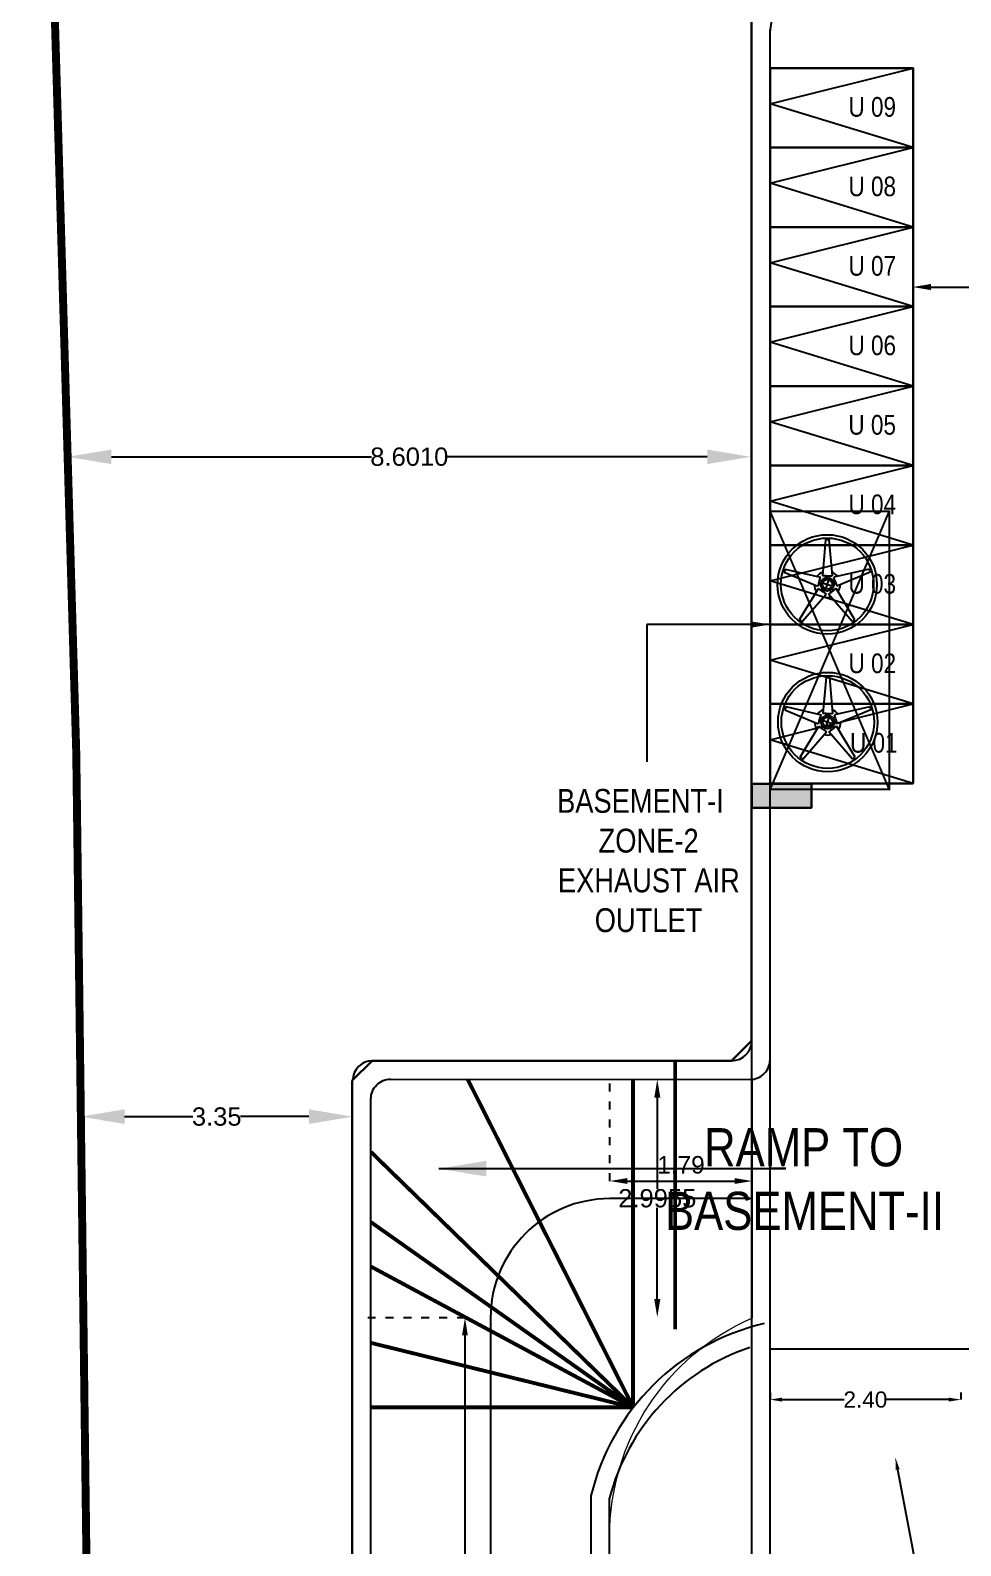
# Model space of a CAD drawing. Header units: metres. Extents: x -38 to 401, y 28 to 287.
# Drawn here: x 137.78 to 149.49, y 200.73 to 219.79 of the extents above; entities that cross this region are included whole.
import ezdxf

# ---------------------------------------------------------------- set-up
doc = ezdxf.new("R2010")
doc.units = ezdxf.units.M
doc.linetypes.add('DOT2', pattern=[0.125, 0, -0.125])
for name, color, linetype in [('BLK_1_BASEMENT_-1_BLDG_FOOTPRINT', 1, 'Continuous'), ('BLK_1_FLR_-1_BLT_UP_AREA', 1, 'Continuous'), ('BLK_1_FLR_-1_BLT_UP_AREA_DEDUCT', 1, 'Continuous'), ('DIST_EXIT', 7, 'Continuous'), ('TWO_WHEELER_PARKING', 4, 'Continuous'), ('UHATCH', 8, 'Continuous')]:
    doc.layers.add(name, color=color, linetype=linetype)
for name, color, linetype, lineweight in [('BLK_1_FLR_-1_ EXIT_WIDTH_ DOOR', 7, 'Continuous', 30), ('BLK_1_FLR_-1_VEHICLE_RAMP_1', 1, 'Continuous', 0), ('UCOLUMN', 6, 'Continuous', 30)]:
    doc.layers.add(name, color=color, linetype=linetype, lineweight=lineweight)
doc.styles.get("Standard").update_dxf_attribs({"font": 'arial.ttf'})
doc.dimstyles.new('ISO-25', dxfattribs={"dimtxt": 2.5, "dimasz": 2.5, "dimexe": 1.25, "dimexo": 0.625, "dimtad": 1, "dimtxsty": 'Standard', "dimcen": 2.5, "dimadec": 0, "dimazin": 0, "dimtfac": 1, "dimtmove": 0, "dimatfit": 3, "dimfxl": 0, "dimarcsym": 0})
doc.dimstyles.get("Standard").update_dxf_attribs({"dimtxt": 0.18, "dimasz": 0.18, "dimexe": 0.18, "dimexo": 0.0625, "dimgap": 0.09, "dimtad": 0, "dimtih": 1, "dimtoh": 1, "dimdec": 4, "dimzin": 0, "dimdsep": 46, "dimtxsty": 'Standard', "dimcen": 0.09, "dimadec": 0, "dimazin": 0, "dimtfac": 1, "dimtdec": 4, "dimtofl": 0, "dimtmove": 0, "dimatfit": 3, "dimfxl": 0, "dimtolj": 1, "dimtzin": 0, "dimarcsym": 0})
doc.dimstyles.new('STANDARD$0', dxfattribs={"dimtxt": 7, "dimasz": 3, "dimexe": 3, "dimexo": 1, "dimgap": 1.5, "dimtad": 1, "dimdec": 1, "dimzin": 1, "dimdsep": 46, "dimlunit": 4, "dimtxsty": 'Standard', "dimblk": 'OBLIQUE', "dimcen": 0.09375, "dimdle": 1, "dimclrd": 8, "dimclre": 8, "dimclrt": 7, "dimadec": 1, "dimazin": 0, "dimtfac": 1, "dimtdec": 1, "dimtix": 1, "dimtmove": 2, "dimatfit": 3, "dimldrblk": 'ARCHTICK', "dimfxl": 0, "dimfrac": 2, "dimtolj": 1, "dimtzin": 0, "dimarcsym": 0})

# ---------------------------------------------------------------- blocks, each defined once
blk = doc.blocks.new('*D230')
at = {"color": 0, "lineweight": -2}
for p, q in [((150.225, 207.15), (150.225, 205.373)), ((150.225, 203.36), (150.225, 205.138))]:
    blk.add_line(p, q, dxfattribs=at)
at = {"color": 0}
for points in [[(150.187, 207.15), (150.264, 207.15), (150.225, 207.38)], [(150.187, 203.36), (150.264, 203.36), (150.225, 203.13)]]:
    blk.add_solid(points, dxfattribs=at)
at = {"layer": 'Defpoints', "color": 0}
for p in [(149.219, 207.38), (149.219, 203.13), (150.225, 203.13)]:
    blk.add_point(p, dxfattribs=at)
at = {"color": 0, "lineweight": 25, "insert": (150.225, 205.255), "char_height": 0.23, "attachment_point": 5}
blk.add_mtext('\\A1;4.25', dxfattribs=at)
blk = doc.blocks.new('*D232')
at = {"color": 0, "lineweight": -2}
for p, q in [((149.12, 216.56), (149.829, 216.56)), ((151.14, 216.56), (150.431, 216.56))]:
    blk.add_line(p, q, dxfattribs=at)
at = {"color": 0}
for points in [[(149.12, 216.599), (149.12, 216.522), (148.89, 216.56)], [(151.14, 216.599), (151.14, 216.522), (151.37, 216.56)]]:
    blk.add_solid(points, dxfattribs=at)
at = {"layer": 'Defpoints', "color": 0}
for p in [(148.89, 216.565), (151.37, 216.565), (151.37, 216.56)]:
    blk.add_point(p, dxfattribs=at)
at = {"color": 0, "lineweight": 25, "insert": (150.13, 216.56), "char_height": 0.23, "attachment_point": 5}
blk.add_mtext('\\A1;2.48', dxfattribs=at)
blk = doc.blocks.new('1250 DIA TUBE AXIAL FAN')
for p, q in [((-20, 563), (-59, 107)), ((20, 563), (-20, 563)), ((20, 563), (21, 563)), ((21, 563), (60, 107)), ((-535, 174), (-529, 194)), ((-529, 194), (-83, 90)), ((529, 193), (83, 90)), ((536, 174), (529, 193)), ((-535, 174), (-542, 155)), ((-542, 155), (-120, -23)), ((-107, 15), (-120, -23)), ((-107, 15), (-96, 51)), ((-92, 10), (-107, 15)), ((-96, 51), (-83, 90)), ((-80, 46), (-96, 51)), ((-73, 17), (-84, 11)), ((-69, 30), (-75, 41)), ((-60, 15), (-66, 17)), ((-57, 23), (-63, 25)), ((-60, 15), (-57, 23)), ((-19, 107), (-59, 107)), ((-19, 91), (-19, 107)), ((-19, 107), (19, 107)), ((-7, 75), (-16, 84)), ((-4, 61), (-4, 68)), ((-4, 61), (4, 61)), ((4, 61), (4, 68)), ((7, 75), (16, 84)), ((19, 91), (19, 107)), ((19, 107), (60, 107)), ((57, 23), (63, 25)), ((57, 23), (60, 15)), ((60, 15), (66, 17)), ((69, 30), (75, 41)), ((73, 16), (84, 11)), ((80, 46), (96, 51)), ((96, 51), (83, 90)), ((92, 10), (107, 15)), ((96, 51), (107, 15)), ((107, 15), (120, -24)), ((542, 154), (120, -24)), ((536, 174), (542, 154)), ((-348, -443), (-111, -52)), ((-315, -467), (-15, -121)), ((-78, -76), (-111, -52)), ((-68, -62), (-78, -76)), ((-48, -97), (-78, -76)), ((-50, -56), (-62, -58)), ((-38, -84), (-48, -97)), ((-48, -97), (-15, -121)), ((-39, -47), (-43, -53)), ((-33, -52), (-39, -47)), ((-38, -65), (-37, -77)), ((-33, -52), (-37, -57)), ((48, -97), (15, -122)), ((314, -468), (15, -122)), ((39, -47), (33, -52)), ((33, -52), (37, -57)), ((38, -65), (36, -77)), ((38, -84), (48, -97)), ((39, -47), (43, -53)), ((78, -76), (48, -97)), ((50, -57), (62, -58)), ((68, -62), (78, -76)), ((78, -76), (111, -52)), ((347, -444), (111, -52)), ((-331, -455), (-348, -443)), ((-331, -455), (-315, -467)), ((331, -456), (314, -468)), ((331, -456), (347, -444))]:
    blk.add_line(p, q)
at = {"ltscale": 0.0001}
for p, q in [((-61, 0), (61, 0)), ((0, 61), (0, -61))]:
    blk.add_line(p, q, dxfattribs=at)
for radius in [625, 583, 84.3, 61.4]:
    blk.add_circle((0, 0), radius, dxfattribs=at)
for centre, major_axis, start_param, end_param in [((0, 0), (26, 162), 0.50271, 1.068087), ((-89, 20), (1.54, 9.7), 2.984513, 3.769911), ((-83, 36), (-9.7, 1.54), 3.769911, 4.555309), ((-69, 8), (-9.7, 1.54), 4.555309, 5.340708), ((-60, 34), (1.54, 9.7), 2.199115, 2.984513), ((-9, 91), (-9.7, 1.54), 0.15708, 0.942478), ((-14, 68), (1.54, 9.7), 4.869469, 5.654867), ((14, 68), (-9.7, 1.54), -0.628319, 0.15708), ((9, 91), (-9.7, 1.54), 2.513274, 3.298672), ((0, 0), (-162, 26), 3.958461, 4.523839), ((60, 34), (1.54, 9.7), 3.612832, 4.39823), ((69, 8), (-9.7, 1.54), 4.39823, 5.183628), ((83, 36), (1.54, 9.7), 0.471239, 1.256637), ((89, 20), (-9.7, 1.54), 1.256637, 2.042035), ((0, 0), (26, 162), 1.759347, 2.324724), ((-60, -68), (-9.7, 1.54), -1.256637, -0.471239), ((-51, -47), (-9.7, 1.54), 1.884956, 2.670354), ((0, 0), (-162, 26), 1.445187, 2.010565), ((-29, -63), (1.54, 9.7), 1.099557, 1.884956), ((-46, -78), (1.54, 9.7), 4.24115, 5.026548), ((46, -78), (-9.7, 1.54), 0, 0.785398), ((29, -63), (-9.7, 1.54), 3.141593, 3.926991), ((51, -47), (-9.7, 1.54), 0.785398, 1.570796), ((60, -68), (-9.7, 1.54), 3.926991, 4.712389), ((0, 0), (-162, 26), 2.701824, 3.267202)]:
    blk.add_ellipse(centre, major_axis=major_axis, ratio=1, start_param=start_param, end_param=end_param)
blk = doc.blocks.new('300 x 750')
at = {"layer": 'UHATCH', "linetype": 'Continuous'}
h = blk.add_hatch(color=256, dxfattribs=at)
h.dxf.hatch_style = 1
h.paths.add_polyline_path([(750, 0), (750, 300), (0, 300), (0, 0)])
at = {"layer": 'UCOLUMN', "linetype": 'Continuous'}
blk.add_lwpolyline([(0, 300), (0, 0), (750, 0), (750, 300)], close=True, dxfattribs=at)
blk = doc.blocks.new('*D71')
at = {"color": 0, "lineweight": -2}
for p, q in [((145.675, 206.363), (145.675, 205.213)), ((145.675, 203.828), (145.675, 204.978))]:
    blk.add_line(p, q, dxfattribs=at)
at = {"color": 0}
for points in [[(145.637, 206.363), (145.713, 206.363), (145.675, 206.593)], [(145.637, 203.828), (145.713, 203.828), (145.675, 203.598)]]:
    blk.add_solid(points, dxfattribs=at)
at = {"layer": 'Defpoints', "color": 0}
for p in [(145.675, 206.593), (145.745, 206.593), (145.748, 203.598)]:
    blk.add_point(p, dxfattribs=at)
at = {"color": 0, "lineweight": 25, "insert": (145.675, 205.096), "char_height": 0.23, "attachment_point": 5}
blk.add_mtext('\\A1;2.9955', dxfattribs=at)
blk = doc.blocks.new('*D66')
at = {"color": 0, "lineweight": -2}
for p, q in [((138.968, 206.124), (139.83, 206.124)), ((141.29, 206.124), (140.429, 206.124))]:
    blk.add_line(p, q, dxfattribs=at)
at = {"color": 0}
for points in [[(138.968, 206.216), (138.968, 206.032), (138.418, 206.124)], [(141.29, 206.216), (141.29, 206.032), (141.84, 206.124)]]:
    blk.add_solid(points, dxfattribs=at)
at = {"layer": 'Defpoints', "color": 0}
for p in [(138.418, 206.124), (138.418, 206.124), (141.84, 202.382)]:
    blk.add_point(p, dxfattribs=at)
at = {"color": 0, "lineweight": 25, "insert": (140.129, 206.124), "char_height": 0.23, "attachment_point": 5}
blk.add_mtext('\\A1;3.35', dxfattribs=at)
blk = doc.blocks.new('*D69')
at = {"color": 0, "lineweight": -2}
for p, q in [((138.803, 214.425), (142.076, 214.425)), ((146.304, 214.425), (143.03, 214.425))]:
    blk.add_line(p, q, dxfattribs=at)
at = {"color": 0}
for points in [[(138.803, 214.516), (138.803, 214.333), (138.253, 214.425)], [(146.304, 214.516), (146.304, 214.333), (146.854, 214.425)]]:
    blk.add_solid(points, dxfattribs=at)
at = {"layer": 'Defpoints', "color": 0}
for p in [(146.854, 214.575), (138.253, 214.425), (138.253, 214.395)]:
    blk.add_point(p, dxfattribs=at)
at = {"color": 0, "lineweight": 25, "insert": (142.553, 214.425), "char_height": 0.23, "attachment_point": 5}
blk.add_mtext('\\A1;8.6010', dxfattribs=at)
blk = doc.blocks.new('*D845')
at = {"layer": 'BLK_1_FLR_-1_ EXIT_WIDTH_ DOOR', "color": 0, "lineweight": -2}
for p, q in [((147.095, 202.654), (147.095, 202.564)), ((149.495, 202.654), (149.495, 202.564)), ((147.247, 202.564), (148.027, 202.564)), ((149.342, 202.564), (148.562, 202.564))]:
    blk.add_line(p, q, dxfattribs=at)
at = {"layer": 'BLK_1_FLR_-1_ EXIT_WIDTH_ DOOR', "color": 0}
for points in [[(147.247, 202.59), (147.247, 202.539), (147.095, 202.564)], [(149.342, 202.59), (149.342, 202.539), (149.495, 202.564)]]:
    blk.add_solid(points, dxfattribs=at)
at = {"layer": 'Defpoints', "color": 0}
for p in [(147.095, 203.2), (149.495, 203.2), (149.495, 202.564)]:
    blk.add_point(p, dxfattribs=at)
at = {"layer": 'BLK_1_FLR_-1_ EXIT_WIDTH_ DOOR', "color": 0, "lineweight": 30, "insert": (148.295, 202.564), "char_height": 0.2032, "attachment_point": 5}
blk.add_mtext('\\A1;2.40', dxfattribs=at)
blk = doc.blocks.new('*D846')
at = {"layer": 'Defpoints', "color": 0}
for p in [(148.673, 201.834), (148.673, 201.834), (154.192, 172.429)]:
    blk.add_point(p, dxfattribs=at)
at = {"layer": 'DIST_EXIT', "color": 0, "lineweight": -2}
for p, q in [((148.701, 201.684), (151.369, 187.472)), ((154.164, 172.579), (151.497, 186.792))]:
    blk.add_line(p, q, dxfattribs=at)
at = {"layer": 'DIST_EXIT', "color": 0}
for points in [[(148.726, 201.689), (148.676, 201.68), (148.673, 201.834)], [(154.189, 172.584), (154.139, 172.574), (154.192, 172.429)]]:
    blk.add_solid(points, dxfattribs=at)
at = {"layer": 'DIST_EXIT', "color": 0, "lineweight": 30, "insert": (151.433, 187.132), "char_height": 0.2032, "attachment_point": 5, "rotation": 280.6305}
blk.add_mtext('\\A1;29.92', dxfattribs=at)
blk = doc.blocks.new('*D1178')
at = {"layer": 'BLK_1_FLR_-1_VEHICLE_RAMP_1', "color": 0, "linetype": 'DOT2', "lineweight": -2}
for p, q in [((145.076, 205.314), (145.076, 206.564)), ((146.87, 205.314), (146.87, 206.564))]:
    blk.add_line(p, q, dxfattribs=at)
at = {"layer": 'BLK_1_FLR_-1_VEHICLE_RAMP_1', "color": 0, "lineweight": -2}
blk.add_line((145.296, 205.314), (146.65, 205.314), dxfattribs=at)
at = {"layer": 'BLK_1_FLR_-1_VEHICLE_RAMP_1', "color": 0}
for points in [[(145.296, 205.351), (145.296, 205.278), (145.076, 205.314)], [(146.65, 205.351), (146.65, 205.278), (146.87, 205.314)]]:
    blk.add_solid(points, dxfattribs=at)
at = {"layer": 'Defpoints', "color": 0}
for p in [(146.87, 205.314), (145.076, 205.093), (146.87, 205.093)]:
    blk.add_point(p, dxfattribs=at)
at = {"layer": 'BLK_1_FLR_-1_VEHICLE_RAMP_1', "color": 0, "insert": (145.973, 205.517), "char_height": 0.22, "attachment_point": 5}
blk.add_mtext('1.79', dxfattribs=at)
blk = doc.blocks.new('*D1180')
at = {"layer": 'BLK_1_FLR_-1_VEHICLE_RAMP_1', "color": 0, "linetype": 'DOT2', "lineweight": -2}
for p, q in [((143.254, 203.593), (142.004, 203.593)), ((143.254, 178.801), (142.004, 178.801))]:
    blk.add_line(p, q, dxfattribs=at)
at = {"layer": 'BLK_1_FLR_-1_VEHICLE_RAMP_1', "color": 0, "lineweight": -2}
blk.add_line((143.254, 203.373), (143.254, 179.021), dxfattribs=at)
at = {"layer": 'BLK_1_FLR_-1_VEHICLE_RAMP_1', "color": 0}
for points in [[(143.217, 203.373), (143.29, 203.373), (143.254, 203.593)], [(143.217, 179.021), (143.29, 179.021), (143.254, 178.801)]]:
    blk.add_solid(points, dxfattribs=at)
at = {"layer": 'Defpoints', "color": 0}
for p in [(143.576, 203.593), (143.254, 178.801), (143.576, 178.801)]:
    blk.add_point(p, dxfattribs=at)
at = {"layer": 'BLK_1_FLR_-1_VEHICLE_RAMP_1', "color": 0, "insert": (143.051, 191.197), "char_height": 0.22, "attachment_point": 5, "rotation": 90}
blk.add_mtext('24.79', dxfattribs=at)

msp = doc.modelspace()

# ---------------------------------------------------------------- linework, layer by layer
at = {"color": 7, "lineweight": 25}
for p, q in [((146.8649, 175.42016), (146.8649, 219.79016)), ((147.0949, 175.42016), (147.0949, 219.79016)), ((146.8649, 207.07765), (146.8649, 210.31016)), ((142.0899, 206.82765), (146.6149, 206.82765)), ((141.8399, 175.35266), (141.8399, 206.57765)), ((152.5749, 203.20016), (147.0949, 203.20016)), ((144.98865, 202.8386), (144.98865, 202.8386)), ((144.98865, 202.8386), (144.98865, 202.8386)), ((144.8399, 201.35586), (144.8399, 181.21016))]:
    msp.add_line(p, q, dxfattribs=at)
for points, const_width in [([(156.81641, 140.92052), (174.77709, 140.88688), (175.30226, 151.02343), (176.08157, 166.31064), (176.86505, 182.51446), (177.41485, 193.75026), (177.66562, 201.03743), (177.72363, 203.22248), (177.41875, 206.34935), (176.15255, 216.16262), (174.14195, 231.68014), (137.83299, 228.79073), (138.36052, 210.69639), (138.75911, 179.1703), (138.70728, 173.46369), (138.84932, 140.91242), (147.32775, 140.92388), (174.77709, 140.88688)], 0.1), ([(148.5949, 210.24016), (147.0949, 213.73954)], 0.025), ([(148.5949, 213.73954), (147.0949, 210.24016)], 0.025), ([(145.89974, 203.44924), (145.89974, 206.82001)], 0.04809), ([(145.37235, 202.46537), (143.28693, 206.59566)], 0.04809), ([(145.36915, 202.46834), (145.36915, 206.59394)], 0.04809), ([(145.37263, 202.46566), (142.0699, 205.68038)], 0.04809), ([(145.37179, 202.46647), (142.0699, 204.79734)], 0.04809), ([(145.37235, 202.46537), (142.0699, 204.23799)], 0.04809), ([(145.37235, 202.46537), (142.0699, 203.27806)], 0.04809), ([(145.37179, 202.46647), (142.0699, 202.46647)], 0.04809)]:
    msp.add_lwpolyline(points, dxfattribs=dict(at, const_width=const_width))
for points in [[(148.8949, 218.31516), (148.8949, 219.31516), (147.0949, 219.31516), (147.0949, 218.31516)], [(148.8949, 217.31516), (148.8949, 218.31516), (147.0949, 218.31516), (147.0949, 217.31516)], [(148.8949, 216.31516), (148.8949, 217.31516), (147.0949, 217.31516), (147.0949, 216.31516)], [(148.8949, 215.31516), (148.8949, 216.31516), (147.0949, 216.31516), (147.0949, 215.31516)], [(148.8949, 214.31516), (148.8949, 215.31516), (147.0949, 215.31516), (147.0949, 214.31516)], [(148.8949, 213.31516), (148.8949, 214.31516), (147.0949, 214.31516), (147.0949, 213.31516)], [(148.8949, 212.31516), (148.8949, 213.31516), (147.0949, 213.31516), (147.0949, 212.31516)], [(148.8949, 211.31516), (148.8949, 212.31516), (147.0949, 212.31516), (147.0949, 211.31516)], [(148.8949, 210.31516), (148.8949, 211.31516), (147.0949, 211.31516), (147.0949, 210.31516)]]:
    msp.add_lwpolyline(points, close=True, dxfattribs=at)
for points in [[(148.8949, 218.31516), (147.0949, 218.86516), (148.8949, 219.31516)], [(148.8949, 217.31516), (147.0949, 217.86516), (148.8949, 218.31516)], [(148.8949, 216.31516), (147.0949, 216.86516), (148.8949, 217.31516)], [(148.8949, 215.31516), (147.0949, 215.86516), (148.8949, 216.31516)], [(148.8949, 214.31516), (147.0949, 214.86516), (148.8949, 215.31516)], [(148.8949, 213.31516), (147.0949, 213.86516), (148.8949, 214.31516)], [(148.8949, 212.31516), (147.0949, 212.86516), (148.8949, 213.31516)], [(148.8949, 211.31516), (147.0949, 211.86516), (148.8949, 212.31516)], [(148.8949, 210.31516), (147.0949, 210.86516), (148.8949, 211.31516)], [(145.0707, 201.31561), (145.0707, 179.54728)]]:
    msp.add_lwpolyline(points, dxfattribs=at)
at = {"color": 7, "lineweight": 25, "const_width": 0.025}
msp.add_lwpolyline([(147.0949, 210.24016), (147.0949, 213.73954), (148.5949, 213.73954), (148.5949, 210.24016)], close=True, dxfattribs=at)
at = {"color": 7, "lineweight": 25}
msp.add_lwpolyline([(142.0699, 175.35266), (142.0699, 206.34647, -0.41445629), (142.3201, 206.59646), (146.84469, 206.59272, 0.41445629), (147.0949, 206.84272), (147.0949, 210.01016)], format="xyb", dxfattribs=at)
at = {"color": 1}
msp.add_lwpolyline([(146.8699, 205.09278), (145.0757, 205.09272, 0.41421356), (143.5757, 203.59272), (143.5757, 178.80101, 0.46099296), (145.0757, 177.00962, 0.0009686), (146.86236, 177.00282, 0.0009686)], format="xyb", dxfattribs=at)
at = {"color": 7, "lineweight": 25}
for centre, radius, start, end in [((150.12605, 219.47153), 3.04668, 357.528742, 174.427976), ((146.6149, 207.07765), 0.25, 270, 0), ((142.0899, 206.57765), 0.25, 90, 180), ((147.68733, 200.66806), 2.92932, 103.134544, 166.420279), ((147.70762, 200.64093), 2.72186, 108.570246, 165.648186)]:
    msp.add_arc(centre, radius, start, end, dxfattribs=at)
at = {"layer": 'BLK_1_BASEMENT_-1_BLDG_FOOTPRINT', "color": 1, "lineweight": 30}
msp.add_lwpolyline([(146.8599, 222.78193), (168.4099, 222.70943), (168.4099, 200.12516), (174.36946, 200.12766), (174.61927, 199.86797), (172.8803, 165.60579), (172.65368, 165.37016), (168.4099, 165.37016), (168.4099, 156.89016), (168.34756, 150.89016), (141.8349, 150.89016), (141.8349, 206.57765), (142.0849, 206.82765), (146.6099, 206.82765), (146.8599, 207.07765)], close=True, dxfattribs=at)
at = {"layer": 'BLK_1_FLR_-1_BLT_UP_AREA', "color": 12, "lineweight": 30}
msp.add_lwpolyline([(146.8599, 222.78193), (168.4099, 222.70943), (168.4099, 200.12516), (174.36946, 200.12766), (174.61927, 199.86797), (172.8803, 165.60579), (172.65368, 165.37016), (168.4099, 165.37016), (168.4099, 156.89016), (168.34756, 150.89016), (141.8349, 150.89016), (141.8349, 206.57765), (142.0849, 206.82765), (146.6099, 206.82765), (146.8599, 207.07765)], close=True, dxfattribs=at)
at = {"layer": 'BLK_1_FLR_-1_BLT_UP_AREA_DEDUCT', "color": 12, "lineweight": 30}
msp.add_lwpolyline([(146.8599, 222.78193), (168.4099, 222.70943), (168.4099, 200.12516), (174.36946, 200.12766), (174.61927, 199.86797), (172.8803, 165.60579), (172.65368, 165.37016), (168.4099, 165.37016), (168.4099, 156.89016), (168.34756, 150.89016), (141.8349, 150.89016), (141.8349, 206.57765), (142.0849, 206.82765), (146.6099, 206.82765), (146.8599, 207.07765)], close=True, dxfattribs=at)
at = {"layer": 'BLK_1_FLR_-1_VEHICLE_RAMP_1', "color": 1}
msp.add_lwpolyline([(145.0757, 200.84578, -0.29788831), (146.87238, 203.59387), (146.87238, 206.59269), (142.3201, 206.59646, 0.41445629), (142.0699, 206.34647), (142.0699, 175.42016), (146.86519, 175.42016), (146.85952, 178.58503, -0.31214407), (145.0757, 181.49496)], format="xyb", close=True, dxfattribs=at)
at = {"layer": 'TWO_WHEELER_PARKING', "color": 2, "lineweight": 30}
for points in [[(148.8949, 218.31516), (148.8949, 219.31516), (147.0949, 219.31516), (147.0949, 218.31516)], [(148.8949, 217.31516), (148.8949, 218.31516), (147.0949, 218.31516), (147.0949, 217.31516)], [(148.8949, 216.31516), (148.8949, 217.31516), (147.0949, 217.31516), (147.0949, 216.31516)], [(148.8949, 215.31516), (148.8949, 216.31516), (147.0949, 216.31516), (147.0949, 215.31516)], [(148.8949, 214.31516), (148.8949, 215.31516), (147.0949, 215.31516), (147.0949, 214.31516)], [(148.8949, 213.31516), (148.8949, 214.31516), (147.0949, 214.31516), (147.0949, 213.31516)], [(148.8949, 212.31516), (148.8949, 213.31516), (147.0949, 213.31516), (147.0949, 212.31516)], [(148.8949, 211.31516), (148.8949, 212.31516), (147.0949, 212.31516), (147.0949, 211.31516)], [(148.8949, 210.31516), (148.8949, 211.31516), (147.0949, 211.31516), (147.0949, 210.31516)]]:
    msp.add_lwpolyline(points, close=True, dxfattribs=at)

# ---------------------------------------------------------------- block references
at = {"color": 7, "lineweight": 25, "yscale": 0.001, "zscale": 0.001}
for name, p, xscale, rotation in [('1250 DIA TUBE AXIAL FAN', (147.8149, 212.81954), 0.001, 72.02878449648225), ('1250 DIA TUBE AXIAL FAN', (147.82063, 211.08825), 0.001, 72.02878449648225), ('300 x 750', (146.8649, 210.31016), -0.001, 180), ('300 x 750', (146.8649, 210.31016), -0.001, 180)]:
    msp.add_blockref(name, p, dxfattribs=dict(at, xscale=xscale, rotation=rotation))

# ---------------------------------------------------------------- texts
at = {"color": 7, "lineweight": 25, "attachment_point": 1}
for s, insert, char_height, width in [('{\\fArial Narrow|b0|i0|c0|p34;\\W6.12369;  \\W1;U 09 }', (147.11599, 218.9506), 0.2475, 2.4954378), ('{\\fArial Narrow|b0|i0|c0|p34;\\W6.12369;  \\W1;U 08 }', (147.11599, 217.9506), 0.2475, 2.4954378), ('{\\fArial Narrow|b0|i0|c0|p34;\\W6.12583;  \\W1;U 07 }', (147.11599, 216.9506), 0.2475, 2.4954378), ('{\\fArial Narrow|b0|i0|c0|p34;\\W6.12583;  \\W1;U 06 }', (147.11599, 215.9506), 0.2475, 2.4954378), ('{\\fArial Narrow|b0|i0|c0|p34;\\W6.12048;  \\W1;U 05 }', (147.11599, 214.9506), 0.2475, 2.4954378), ('{\\fArial Narrow|b0|i0|c0|p34;\\W6.12744;  \\W1;U 04 }', (147.11599, 213.9506), 0.2475, 2.4954378), ('{\\fArial Narrow|b0|i0|c0|p34;\\W6.12583;  \\W1;U 03 }', (147.11599, 212.9506), 0.2475, 2.4954378), ('{\\fArial Narrow|b0|i0|c0|p34;\\W6.13065;  \\W1;U 02 }', (147.11599, 211.9506), 0.2475, 2.4954378), ('{\\fArial Narrow|b0|i0|c0|p34;\\W6.2495;  \\W1;U 01 }', (147.11599, 210.9506), 0.2475, 2.4954378), ('{\\fArial Narrow|b0|i0|c0|p34;\\W6.46205;  \\W1;\\P BASEMENT-I\\P{\\W6.464785; }ZONE-2\\P{\\W1.103972; }EXHAUST AIR \\P{\\W5.955149; }OUTLET }', (144.31807, 210.7464), 0.3, 2.4702135), ('{\\fArial Narrow|b0|i0|c0|p34;\\W5.11541; \\W1;RAMP TO \\P{\\W1.894853; }BASEMENT-II}', (145.48201, 205.9792), 0.48, 4.003643)]:
    msp.add_mtext(s, dxfattribs=dict(at, insert=insert, char_height=char_height, width=width))

# ---------------------------------------------------------------- dimensions: what is measured, and where the dimension line sits
at = {"color": 7, "lineweight": 25}
for base, p1, p2, text, override, picture, middle in [((151.3699, 216.56046), (148.8899, 216.56516), (151.3699, 216.56516), '2.48', {"dimscale": 1, "dimtxt": 0.23, "dimasz": 0.23, "dimgap": 0, "dimse1": 1, "dimse2": 1, "dimtmove": 1}, '*D232', (150.1299, 216.56046)), ((138.41833, 206.12403), (141.8399, 202.38211), (138.41833, 206.12403), '3.35', {"dimscale": 1, "dimtxt": 0.23, "dimasz": 0.55, "dimgap": 0, "dimse1": 1, "dimse2": 1, "dimtmove": 1}, '*D66', (140.12911, 206.12403))]:
    dim = msp.add_linear_dim(base=base, p1=p1, p2=p2, text=text, dimstyle='Standard', override=override, dxfattribs=at)
    dim.commit()
    dim.dimension.update_dxf_attribs({"geometry": picture, "text_midpoint": middle})
dim = msp.add_linear_dim(base=(138.25269, 214.42458), p1=(146.85372, 214.57458), p2=(138.25269, 214.39496), dimstyle='Standard', override={"dimscale": 1, "dimtxt": 0.23, "dimasz": 0.55, "dimgap": 0, "dimse1": 1, "dimse2": 1, "dimtmove": 1}, dxfattribs=at)
dim.commit()
dim.dimension.update_dxf_attribs({"geometry": '*D69', "text_midpoint": (142.55321, 214.42458)})
dim = msp.add_linear_dim(base=(150.22549, 203.13016), p1=(149.21927, 207.38016), p2=(149.21927, 203.13016), angle=90, text='4.25', dimstyle='Standard', override={"dimscale": 1, "dimtxt": 0.23, "dimasz": 0.23, "dimgap": 0, "dimse1": 1, "dimse2": 1, "dimtmove": 1}, dxfattribs=at)
dim.commit()
dim.dimension.update_dxf_attribs({"geometry": '*D230', "text_midpoint": (150.22549, 205.25516), "dimtype": 128})
dim = msp.add_linear_dim(base=(145.67513, 206.59344), p1=(145.74782, 203.59798), p2=(145.74531, 206.59344), angle=90, dimstyle='Standard', override={"dimscale": 1, "dimtxt": 0.23, "dimasz": 0.23, "dimgap": 0, "dimse1": 1, "dimse2": 1, "dimtmove": 1}, dxfattribs=at)
dim.commit()
dim.dimension.update_dxf_attribs({"geometry": '*D71', "text_midpoint": (145.67513, 205.09571)})
at = {"layer": 'BLK_1_FLR_-1_ EXIT_WIDTH_ DOOR', "color": 2, "lineweight": 30}
dim = msp.add_aligned_dim(p1=(147.0949, 203.20016), p2=(149.4949, 203.20016), distance=-0.63575, dimstyle='STANDARD$0', override={"dimscale": 0.001, "dimtxt": 203.2, "dimasz": 152.5, "dimexe": 0, "dimexo": 0, "dimgap": 2.286, "dimtad": 0, "dimtoh": 1, "dimdec": 2, "dimzin": 0, "dimlunit": 2, "dimpost": '', "dimcen": 2.286, "dimdle": 0, "dimclrd": 0, "dimclre": 0, "dimclrt": 0, "dimadec": 0, "dimtdec": 2, "dimtix": 0, "dimtofl": 0, "dimtmove": 0, "dimfxl": 89.5, "dimfxlon": 1, "dimfrac": 0}, dxfattribs=at)
dim.commit()
dim.dimension.update_dxf_attribs({"geometry": '*D845', "text_midpoint": (148.2949, 202.56441)})
at = {"layer": 'BLK_1_FLR_-1_VEHICLE_RAMP_1', "color": 1}
dim = msp.add_linear_dim(base=(146.8699, 205.31434), p1=(145.0757, 205.09272), p2=(146.8699, 205.09278), dimstyle='ISO-25', override={"dimtxt": 0.22, "dimasz": 0.22, "dimgap": 0.09, "dimdsep": 46, "dimcen": 1, "dimfxl": 0, "dimfxlon": 1, "dimarcsym": 1}, dxfattribs=at)
dim.commit()
dim.dimension.update_dxf_attribs({"geometry": '*D1178', "text_midpoint": (145.9728, 205.51666)})
dim = msp.add_linear_dim(base=(143.25375, 178.80101), p1=(143.5757, 203.59272), p2=(143.5757, 178.80101), angle=90, dimstyle='ISO-25', override={"dimtxt": 0.22, "dimasz": 0.22, "dimgap": 0.09, "dimdsep": 46, "dimcen": 1, "dimfxl": 0, "dimfxlon": 1, "dimarcsym": 1}, dxfattribs=at)
dim.commit()
dim.dimension.update_dxf_attribs({"geometry": '*D1180', "text_midpoint": (143.05142, 191.19686)})
at = {"layer": 'DIST_EXIT', "color": 7, "lineweight": 30}
dim = msp.add_aligned_dim(p1=(154.19244, 172.42912), p2=(148.67323, 201.83413), distance=0, dimstyle='STANDARD$0', override={"dimscale": 0.001, "dimtxt": 203.2, "dimasz": 152.5, "dimexe": 0, "dimexo": 0, "dimgap": 2.286, "dimtad": 0, "dimtoh": 1, "dimdec": 2, "dimzin": 0, "dimlunit": 2, "dimpost": '', "dimcen": 2.286, "dimdle": 0, "dimclrd": 0, "dimclre": 0, "dimclrt": 0, "dimadec": 0, "dimtdec": 2, "dimtix": 0, "dimtofl": 0, "dimtmove": 0, "dimfxl": 89.5, "dimfxlon": 1, "dimfrac": 0}, dxfattribs=at)
dim.commit()
dim.dimension.update_dxf_attribs({"geometry": '*D846', "text_midpoint": (151.43284, 187.13163)})

# ---------------------------------------------------------------- leaders
at = {"color": 7, "lineweight": 25}
for points, override in [([(147.0949, 212.31516), (145.54471, 212.31516), (145.54471, 210.58703)], {"dimscale": 1, "dimtxt": 0.23, "dimasz": 0.23, "dimgap": 0, "dimse1": 1, "dimse2": 1, "dimtmove": 1}), ([(142.92414, 205.46968), (147.294, 205.46968), (147.0949, 205.46968)], {"dimscale": 1, "dimtxt": 0.23, "dimasz": 0.6, "dimgap": 0, "dimse1": 1, "dimse2": 1, "dimtmove": 1})]:
    msp.add_leader(points, dimstyle='Standard', override=override, dxfattribs=at)

doc.saveas('drawing.dxf')
